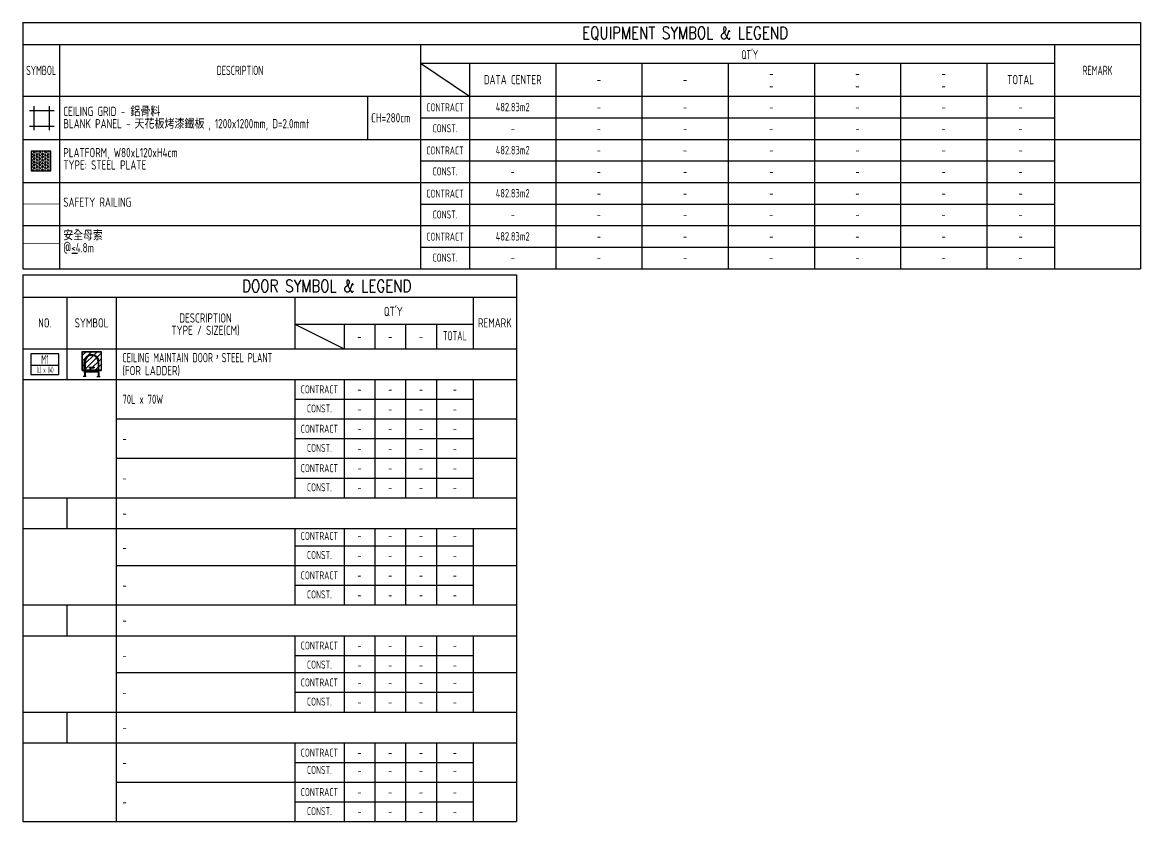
# Model space of a CAD drawing. Extents: x -186874 to 85479, y 565 to 73531.
# Drawn here: x -106647 to -15822, y 565 to 65465 of the extents above; entities that cross this region are included whole.
import ezdxf
from ezdxf.enums import TextEntityAlignment as Align

# ---------------------------------------------------------------- set-up
doc = ezdxf.new("R2010")
doc.units = 0
doc.header["$LTSCALE"] = 5
for name, color, linetype in [('A FAB_Handrail', 30, 'BATTING2'), ('A-C-2800', 191, 'Continuous'), ('A-CAT-80x120_FAB A', 213, 'Continuous'), ('A-hurdle', 10, 'FENCELINE1'), ('DOOR-TXT_B', 3, 'Continuous'), ('Lad-Door', 160, 'Continuous'), ('NOTEFORM', 5, 'Continuous'), ('NOTEFORM-1', 2, 'Continuous'), ('NOTETEXT', 4, 'Continuous'), ('NOTETEXT-Const.', 4, 'Continuous'), ('NOTETEXT-RFP', 1, 'Continuous')]:
    doc.layers.add(name, color=color, linetype=linetype)
doc.styles.add('AA-TXT', font='isocp.shx', dxfattribs={"width": 0.8, "bigfont": 'chineset.shx'})
doc.styles.add('ROMAND', font='romand', dxfattribs={"height": 5})
doc.linetypes.add('BATTING2', pattern='A,5e-05,-0.05,[134,ltypeshp.shx,S=0.05,R=0,X=-0.05,Y=0],-0.1,[134,ltypeshp.shx,S=0.05,R=180,X=0.05,Y=0],-0.05', length=0.20005)
doc.linetypes.add('FENCELINE1', pattern='A,0.25,-0.1,[133,ltypeshp.shx,S=0.1,R=0,X=-0.1,Y=0],-0.1,1', length=1.45)

# ---------------------------------------------------------------- blocks, each defined once
blk = doc.blocks.new('DOOR-MARK')
for p, q in [((2.95, 2.5), (-3.05, 2.5)), ((-3.05, 2.5), (-3.05, 0)), ((2.95, 0), (2.95, 2.5)), ((-3.05, 0), (-3.05, -2)), ((2.95, -2), (2.95, 0)), ((-3.05, -2), (2.95, -2))]:
    blk.add_line(p, q)
at = {"color": 2}
blk.add_line((-3.05, 0), (2.95, 0), dxfattribs=at)
at = {"style": 'AA-TXT', "width": 0.5}
blk.add_attdef('NO.', text='', height=2, dxfattribs=at).set_placement((0, 1.25), align=Align.MIDDLE)
at = {"color": 1, "style": 'AA-TXT', "width": 0.45}
blk.add_attdef('120+180x300', text='', height=1.25, dxfattribs=at).set_placement((0, -1), align=Align.MIDDLE)
blk = doc.blocks.new('LAD-1')
at = {"layer": 'Lad-Door'}
h = blk.add_hatch(dxfattribs=at)
h.set_pattern_fill('ANSI31', color=256, scale=5, angle=90, style=0)
h.set_pattern_definition([(135, (-12160, -3829.884), (-11.22532, -11.22532), [])])
h.paths.add_polyline_path([(-101.3, -37.9), (-101.3, 38.5), (-25.8, 38.5), (-25.8, -37.9)])
at = {"color": 0}
for p, q in [((-86.2, 1.7), (-90, 1.7)), ((-79.5, 17.4), (-82.2, 20.1)), ((-77.4, 19.5), (-80.1, 22.2)), ((-16.8, 29.8), (-60.2, 29.8)), ((-60.2, 26), (-16.8, 26)), ((-56.1, 26), (-56.1, 29.8)), ((-53.1, 26), (-53.1, 29.8)), ((-41.8, 26), (-41.8, 29.8)), ((-41.8, 26), (-41.8, 29.8)), ((-38.8, 26), (-38.8, 29.8)), ((-24.8, 26), (-24.8, 29.8)), ((-24.8, 29.8), (-16.8, 26)), ((-16.8, 29.8), (-24.8, 26)), ((-20.5, 26), (-20.5, -26)), ((-18, 26), (-18, -26)), ((-16.8, 26), (-16.8, 29.8)), ((-16.8, 29.3), (-0.6, 29.3)), ((-16.8, 26.3), (-0.6, 26.3)), ((-0.6, 34.5), (0, 34.5)), ((-0.6, 21.5), (-0.6, 34.5)), ((-0.6, 25.5), (-0.6, 30.5)), ((-0.6, 21.5), (0, 21.5)), ((0, 21.5), (0, 34.5)), ((-86.2, -1.3), (-90, -1.3)), ((-79.8, -17.1), (-82.5, -19.8)), ((-77.7, -19.3), (-80.4, -22)), ((-60.2, -26), (-16.8, -26)), ((-20.5, -29.8), (-60.2, -29.8)), ((-58.2, -29.8), (-16.8, -29.8)), ((-56.1, -26), (-56.1, -29.8)), ((-53.1, -26), (-53.1, -29.8)), ((-41.8, -26), (-41.8, -29.8)), ((-41.8, -26), (-41.8, -29.8)), ((-38.8, -26), (-38.8, -29.8)), ((-24.8, -29.8), (-24.8, -26)), ((-24.8, -26), (-16.8, -29.8)), ((-16.8, -26), (-24.8, -29.8)), ((-16.8, -29.8), (-16.8, -26)), ((-16.8, -26.3), (-0.6, -26.3)), ((-16.8, -29.3), (-0.6, -29.3)), ((-0.6, -21.5), (0, -21.5)), ((-0.6, -21.5), (-0.6, -34.5)), ((-0.6, -25.5), (-0.6, -30.5)), ((-0.6, -34.5), (0, -34.5)), ((0, -21.5), (0, -34.5))]:
    blk.add_line(p, q, dxfattribs=at)
for radius in [29.8, 26]:
    blk.add_arc((-60.2, 0), radius, 90, 270, dxfattribs=at)
at = {"layer": 'Lad-Door'}
for p, q in [((-101.8, -38.4), (-101.8, 39)), ((-101.8, 39), (-25.3, 39)), ((-101.8, 19.8), (-101.8, 29.8)), ((-101.8, 29.8), (-101, 29.8)), ((-101.8, 24.8), (-101, 24.8)), ((-101.8, 19.8), (-101, 19.8)), ((-101, 19.8), (-101, 29.8)), ((-38.4, -9.7), (-38.4, 10.3)), ((-38.4, 10.3), (-36.4, 10.3)), ((-38.4, 0.3), (-36.4, 0.3)), ((-36.4, -9.7), (-36.4, 10.3)), ((-25.3, -38.4), (-25.3, 39)), ((-101.8, -33.2), (-101.8, -23.2)), ((-101.8, -23.2), (-101, -23.2)), ((-101.8, -28.2), (-101, -28.2)), ((-101.8, -33.2), (-101, -33.2)), ((-101.8, -38.4), (-25.3, -38.4)), ((-101, -33.2), (-101, -23.2)), ((-38.4, -9.7), (-36.4, -9.7))]:
    blk.add_line(p, q, dxfattribs=at)
blk.add_lwpolyline([(-101.3, -37.9), (-101.3, 38.5), (-25.8, 38.5), (-25.8, -37.9)], close=True, dxfattribs=at)
blk = doc.blocks.new('*U24')
h = blk.add_hatch()
h.set_pattern_fill('HEX', color=256, scale=30, angle=270, style=0)
h.set_pattern_definition([(270, (-190, -377.499), (6.49519, -1e-15), [3.75, -7.5]), (30, (-190, -377.499), (-3.247595, 5.625), [3.75, -7.5]), (330, (-190, -381.249), (3.247595, 5.625), [3.75, -7.5])])
h.paths.add_polyline_path([(0, 80), (0, 0), (80, 0), (80, 75), (80, 75), (80, 80)])
blk.add_lwpolyline([(0, 80), (0, 0), (80, 0), (80, 75), (80, 75), (80, 80), (0, 80)])

msp = doc.modelspace()

# ---------------------------------------------------------------- linework, layer by layer
at = {"layer": 'A FAB_Handrail', "ltscale": 0.5, "const_width": 50}
msp.add_lwpolyline([(-106622, 47515), (-103622, 47515)], dxfattribs=at)
at = {"layer": 'A-C-2800'}
for p, q in [((-106081, 58296), (-104065, 58296)), ((-105708, 58652), (-105708, 56722)), ((-104458, 58652), (-104458, 56722)), ((-106081, 57046), (-104065, 57046))]:
    msp.add_line(p, q, dxfattribs=at)
at = {"layer": 'A-hurdle', "ltscale": 0.5, "const_width": 50}
msp.add_lwpolyline([(-106622, 50715), (-103622, 50715)], dxfattribs=at)
at = {"layer": 'NOTEFORM'}
for p, q in [((-106622, 65465), (-106622, 45465)), ((-106622, 65465), (-15822, 65465)), ((-15822, 65465), (-15822, 45465)), ((-106622, 63665), (-15822, 63665)), ((-103622, 63665), (-103622, 45465)), ((-74322, 63665), (-74322, 45465)), ((-22822, 63665), (-22822, 45465)), ((-74322, 62165), (-22822, 62165)), ((-70322, 62165), (-70322, 45465)), ((-63322, 62165), (-63322, 45465)), ((-56322, 62165), (-56322, 45465)), ((-49322, 62165), (-49322, 45465)), ((-42322, 62165), (-42322, 45465)), ((-35322, 62165), (-35322, 45465)), ((-28322, 62165), (-28322, 45465)), ((-106622, 59465), (-15822, 59465)), ((-106622, 55965), (-15822, 55965)), ((-106622, 52465), (-15822, 52465)), ((-106622, 48965), (-15822, 48965)), ((-106622, 45465), (-15822, 45465)), ((-106622, 44965), (-106622, 565)), ((-106622, 44965), (-66522, 44965)), ((-66522, 44965), (-66522, 565)), ((-106622, 43165), (-66522, 43165)), ((-103022, 43165), (-103022, 36465)), ((-99022, 43165), (-99022, 565)), ((-84522, 43165), (-84522, 38965)), ((-70022, 43165), (-70022, 38965)), ((-84522, 40965), (-70022, 40965)), ((-80522, 40965), (-80522, 38965)), ((-78022, 40965), (-78022, 38965)), ((-75522, 40965), (-75522, 38965)), ((-73022, 40965), (-73022, 38965)), ((-106622, 38965), (-66522, 38965)), ((-106622, 36465), (-66522, 36465)), ((-84522, 36465), (-84522, 26865)), ((-80522, 36465), (-80522, 26865)), ((-78022, 36465), (-78022, 26865)), ((-75522, 36465), (-75522, 26865)), ((-73022, 36465), (-73022, 26865)), ((-70022, 36465), (-70022, 26865)), ((-106622, 26865), (-66522, 26865)), ((-103022, 26865), (-103022, 24365)), ((-106622, 24365), (-66522, 24365)), ((-84522, 24365), (-84522, 18165)), ((-80522, 24365), (-80522, 18165)), ((-78022, 24365), (-78022, 18165)), ((-75522, 24365), (-75522, 18165)), ((-73022, 24365), (-73022, 18165)), ((-70022, 24365), (-70022, 18165)), ((-106622, 18165), (-66522, 18165)), ((-103022, 18165), (-103022, 15665)), ((-106622, 15665), (-66522, 15665)), ((-84522, 15665), (-84522, 9465)), ((-80522, 15665), (-80522, 9465)), ((-78022, 15665), (-78022, 9465)), ((-75522, 15665), (-75522, 9465)), ((-73022, 15665), (-73022, 9465)), ((-70022, 15665), (-70022, 9465)), ((-106622, 9465), (-66522, 9465)), ((-103022, 9465), (-103022, 6965)), ((-106622, 6965), (-66522, 6965)), ((-84522, 6965), (-84522, 565)), ((-80522, 6965), (-80522, 565)), ((-78022, 6965), (-78022, 565)), ((-75522, 6965), (-75522, 565)), ((-73022, 6965), (-73022, 565)), ((-70022, 6965), (-70022, 565)), ((-106622, 565), (-66522, 565))]:
    msp.add_line(p, q, dxfattribs=at)
at = {"layer": 'NOTEFORM', "color": 4}
msp.add_line((-78622, 59465), (-78622, 55965), dxfattribs=at)
at = {"layer": 'NOTEFORM-1'}
for p, q in [((-74322, 62165), (-70322, 59465)), ((-74322, 57715), (-22822, 57715)), ((-74322, 54215), (-22822, 54215)), ((-74322, 50715), (-22822, 50715)), ((-74322, 47215), (-22822, 47215)), ((-84522, 40965), (-80522, 38965)), ((-84522, 34865), (-70022, 34865)), ((-84522, 31665), (-70022, 31665)), ((-84522, 28465), (-70022, 28465)), ((-84522, 22965), (-70022, 22965)), ((-84522, 19765), (-70022, 19765)), ((-84522, 14065), (-70022, 14065)), ((-84522, 11065), (-70022, 11065)), ((-84522, 5365), (-70022, 5365)), ((-84522, 2165), (-70022, 2165))]:
    msp.add_line(p, q, dxfattribs=at)
at = {"layer": 'NOTEFORM-1', "color": 4}
for p, q in [((-99022, 33265), (-66522, 33265)), ((-99022, 30065), (-66522, 30065)), ((-99022, 21365), (-66522, 21365)), ((-99022, 12665), (-66522, 12665)), ((-99022, 3765), (-66522, 3765))]:
    msp.add_line(p, q, dxfattribs=at)
at = {"layer": 'NOTETEXT'}
msp.add_line((-102637, 46713), (-102177, 46713), dxfattribs=at)

# ---------------------------------------------------------------- block references
at = {"layer": 'A-CAT-80x120_FAB A', "xscale": 20, "yscale": 20, "zscale": 20, "rotation": 270}
msp.add_blockref('*U24', (-105922, 55015), dxfattribs=at)
at = {"layer": 'NOTETEXT'}
ref = msp.add_blockref('DOOR-MARK', (-104803, 37621), dxfattribs=dict(at, xscale=375, yscale=375, zscale=375))
ref.add_attrib('SIZE', '(L) x (W)', dxfattribs={"layer": 'DOOR-TXT_B', "color": 1, "height": 468.8, "style": 'AA-TXT', "width": 0.5}).set_placement((-104803, 37246), align=Align.MIDDLE)
ref.add_attrib('NO.', 'M1', dxfattribs={"layer": 'DOOR-TXT_B', "height": 750, "style": 'AA-TXT', "width": 0.5}).set_placement((-104803, 38090), align=Align.MIDDLE)
at = {"layer": 'NOTETEXT', "color": 15, "xscale": 20, "yscale": 20, "zscale": 20, "rotation": 270}
msp.add_blockref('LAD-1', (-101022, 36698), dxfattribs=at)

# ---------------------------------------------------------------- texts
at = {"layer": 'NOTETEXT'}
for s, height, style, width, p in [('EQUIPMENT SYMBOL & LEGEND', 1000, 'ROMAND', 0.8, (-52822, 64565)), ("QT'Y", 750, 'AA-TXT', 0.6, (-47572, 62915)), ('SYMBOL', 750, 'AA-TXT', 0.6, (-105122, 61565)), ('DESCRIPTION', 750, 'AA-TXT', 0.6, (-88972, 61565)), ('REMARK', 750, 'AA-TXT', 0.6, (-19322, 61565)), ('DATA CENTER', 750, 'AA-TXT', 0.8, (-66822, 60815)), ('-', 750, 'AA-TXT', 0.8, (-45822, 61315)), ('-', 750, 'AA-TXT', 0.8, (-38822, 61315)), ('-', 750, 'AA-TXT', 0.8, (-31822, 61315)), ('TOTAL', 750, 'AA-TXT', 0.8, (-25572, 60815)), ('-', 750, 'AA-TXT', 0.8, (-59822, 60815)), ('-', 750, 'AA-TXT', 0.8, (-52822, 60815)), ('-', 750, 'AA-TXT', 0.8, (-45822, 60315)), ('-', 750, 'AA-TXT', 0.8, (-38822, 60315)), ('-', 750, 'AA-TXT', 0.8, (-31822, 60315)), ('CONTRACT', 650, 'AA-TXT', 0.65, (-72322, 58565)), ('CONST.', 650, 'AA-TXT', 0.65, (-72322, 56865)), ('CONTRACT', 650, 'AA-TXT', 0.65, (-72322, 55065)), ('CONST.', 650, 'AA-TXT', 0.65, (-72322, 53365)), ('CONTRACT', 650, 'AA-TXT', 0.65, (-72322, 51565)), ('CONST.', 650, 'AA-TXT', 0.65, (-72322, 49865)), ('CONTRACT', 650, 'AA-TXT', 0.65, (-72322, 48065)), ('CONST.', 650, 'AA-TXT', 0.65, (-72322, 46365)), ('DOOR SYMBOL & LEGEND', 1000, 'ROMAND', 0.8, (-81922, 44065)), ('DESCRIPTION', 750, 'AA-TXT', 0.8, (-91772, 41465)), ("QT'Y", 750, 'AA-TXT', 0.8, (-76522, 42065)), ('NO.', 750, 'AA-TXT', 0.8, (-104822, 41065)), ('SYMBOL', 750, 'AA-TXT', 0.8, (-101022, 41065)), ('TYPE / SIZE(CM)', 750, 'AA-TXT', 0.8, (-91772, 40465)), ('REMARK', 750, 'AA-TXT', 0.8, (-68272, 41065)), ('TOTAL', 750, 'AA-TXT', 0.6, (-71522, 40015)), ('-', 800, 'AA-TXT', 0.7, (-79272, 39965)), ('-', 800, 'AA-TXT', 0.7, (-76772, 39965)), ('-', 750, 'AA-TXT', 0.6, (-74272, 39965)), ('CONTRACT', 650, 'AA-TXT', 0.65, (-82522, 35665)), ('CONST.', 650, 'AA-TXT', 0.65, (-82522, 34115)), ('CONTRACT', 650, 'AA-TXT', 0.65, (-82522, 32465)), ('CONST.', 650, 'AA-TXT', 0.65, (-82522, 30915)), ('CONTRACT', 650, 'AA-TXT', 0.65, (-82522, 29265)), ('CONST.', 650, 'AA-TXT', 0.65, (-82522, 27715)), ('CONTRACT', 650, 'AA-TXT', 0.65, (-82522, 23765)), ('CONST.', 650, 'AA-TXT', 0.65, (-82522, 22215)), ('CONTRACT', 650, 'AA-TXT', 0.65, (-82522, 20565)), ('CONST.', 650, 'AA-TXT', 0.65, (-82522, 19015)), ('CONTRACT', 650, 'AA-TXT', 0.65, (-82522, 14865)), ('CONST.', 650, 'AA-TXT', 0.65, (-82522, 13315)), ('CONTRACT', 650, 'AA-TXT', 0.65, (-82522, 11865)), ('CONST.', 650, 'AA-TXT', 0.65, (-82522, 10315)), ('CONTRACT', 650, 'AA-TXT', 0.65, (-82522, 6165)), ('CONST.', 650, 'AA-TXT', 0.65, (-82522, 4765)), ('CONTRACT', 650, 'AA-TXT', 0.65, (-82522, 2965)), ('CONST.', 650, 'AA-TXT', 0.65, (-82522, 1415))]:
    msp.add_text(s, height=height, dxfattribs=dict(at, style=style, width=width)).set_placement(p, align=Align.MIDDLE)
at = {"layer": 'NOTETEXT', "style": 'AA-TXT'}
for s, width, p in [('CEILING GRID -', 0.8, (-103322, 58240)), ('BLANK PANEL -', 0.8, (-103322, 57240)), (', 1200x1200mm, D=2.0mmt', 0.8, (-91537, 57240)), ('CH=280cm', 0.8, (-78322, 57715)), ('PLATFORM, W80xL120xH4cm', 0.8, (-103322, 54890)), ('TYPE: STEEL PLATE', 0.8, (-103322, 53890)), ('SAFETY RAILING', 0.8, (-103322, 50865)), ('@<4.8m', 0.8, (-103322, 47165)), ('CEILING MAINTAIN DOOR，STEEL PLANT', 0.7, (-98522, 38240)), ('(FOR LADDER)', 0.8, (-98522, 37190)), ('70L x 70W', 0.75, (-98522, 34865)), ('-', 0.75, (-98522, 31665)), ('-', 0.75, (-98522, 28465)), ('-', 0.75, (-98522, 25615)), ('-', 0.75, (-98522, 22815)), ('-', 0.75, (-98522, 19765)), ('-', 0.75, (-98522, 16915)), ('-', 0.75, (-98522, 14065)), ('-', 0.75, (-98522, 11065)), ('-', 0.75, (-98522, 8215)), ('-', 0.75, (-98522, 5365)), ('-', 0.75, (-98522, 2165))]:
    msp.add_text(s, height=750, dxfattribs=dict(at, width=width)).set_placement(p, align=Align.MIDDLE_LEFT)
for s, height, p in [('鋁骨料', 812.5, (-97873, 58240)), ('天花板烤漆鐵板', 812.5, (-97542, 57240)), ('安全母索', 800, (-103322, 48165))]:
    msp.add_text(s, height=height, dxfattribs=at).set_placement(p, align=Align.MIDDLE_LEFT)
at = {"layer": 'NOTETEXT-Const.', "style": 'AA-TXT'}
for width, p in [(0.65, (-66822, 56840)), (0.65, (-59822, 56840)), (0.65, (-52822, 56840)), (0.65, (-45822, 56840)), (0.65, (-38822, 56840)), (0.65, (-31822, 56840)), (0.65, (-25572, 56840)), (0.65, (-66822, 53340)), (0.65, (-59822, 53340)), (0.65, (-52822, 53340)), (0.65, (-45822, 53340)), (0.65, (-38822, 53340)), (0.65, (-31822, 53340)), (0.65, (-25572, 53340)), (0.65, (-66822, 49840)), (0.65, (-59822, 49840)), (0.65, (-52822, 49840)), (0.65, (-45822, 49840)), (0.65, (-38822, 49840)), (0.65, (-31822, 49840)), (0.65, (-25572, 49840)), (0.65, (-66822, 46340)), (0.65, (-59822, 46340)), (0.65, (-52822, 46340)), (0.65, (-45822, 46340)), (0.65, (-38822, 46340)), (0.65, (-31822, 46340)), (0.65, (-25572, 46340)), (0.7, (-79272, 34065)), (0.7, (-76772, 34065)), (0.7, (-74272, 34065)), (0.7, (-71522, 34065)), (0.7, (-79272, 30865)), (0.7, (-76772, 30865)), (0.7, (-74272, 30865)), (0.7, (-71522, 30865)), (0.7, (-79272, 27665)), (0.7, (-76772, 27665)), (0.7, (-74272, 27665)), (0.7, (-71522, 27665)), (0.7, (-79272, 22165)), (0.7, (-76772, 22165)), (0.7, (-74272, 22165)), (0.7, (-71522, 22165)), (0.7, (-79272, 18965)), (0.7, (-76772, 18965)), (0.7, (-74272, 18965)), (0.7, (-71522, 18965)), (0.7, (-79272, 13265)), (0.7, (-76772, 13265)), (0.7, (-74272, 13265)), (0.7, (-71522, 13265)), (0.7, (-79272, 10265)), (0.7, (-76772, 10265)), (0.7, (-74272, 10265)), (0.7, (-71522, 10265)), (0.7, (-79272, 4715)), (0.7, (-76772, 4715)), (0.7, (-74272, 4715)), (0.7, (-71522, 4715)), (0.7, (-79272, 1365)), (0.7, (-76772, 1365)), (0.7, (-74272, 1365)), (0.7, (-71522, 1365))]:
    msp.add_text('-', height=650, dxfattribs=dict(at, width=width)).set_placement(p, align=Align.MIDDLE)
at = {"layer": 'NOTETEXT-RFP', "style": 'AA-TXT'}
for s, height, width, p in [('482.83m2', 684.4, 0.65, (-66822, 58590)), ('-', 684, 0.65, (-59822, 58590)), ('-', 684, 0.65, (-52822, 58590)), ('-', 684, 0.65, (-45822, 58590)), ('-', 684, 0.65, (-38822, 58590)), ('-', 684, 0.65, (-31822, 58590)), ('-', 684, 0.65, (-25572, 58590)), ('482.83m2', 684.4, 0.65, (-66822, 55090)), ('-', 684, 0.65, (-59822, 55090)), ('-', 684, 0.65, (-52822, 55090)), ('-', 684, 0.65, (-45822, 55090)), ('-', 684, 0.65, (-38822, 55090)), ('-', 684, 0.65, (-31822, 55090)), ('-', 684, 0.65, (-25572, 55090)), ('482.83m2', 684.4, 0.65, (-66822, 51590)), ('-', 684, 0.65, (-59822, 51590)), ('-', 684, 0.65, (-52822, 51590)), ('-', 684, 0.65, (-45822, 51590)), ('-', 684, 0.65, (-38822, 51590)), ('-', 684, 0.65, (-31822, 51590)), ('-', 684, 0.65, (-25572, 51590)), ('482.83m2', 684.4, 0.65, (-66822, 48090)), ('-', 684, 0.65, (-59822, 48090)), ('-', 684, 0.65, (-52822, 48090)), ('-', 684, 0.65, (-45822, 48090)), ('-', 684, 0.65, (-38822, 48090)), ('-', 684, 0.65, (-31822, 48090)), ('-', 684, 0.65, (-25572, 48090)), ('-', 650, 0.7, (-79272, 35665)), ('-', 650, 0.7, (-76772, 35665)), ('-', 650, 0.7, (-74272, 35665)), ('-', 650, 0.7, (-71522, 35665)), ('-', 650, 0.7, (-79272, 32465)), ('-', 650, 0.7, (-76772, 32465)), ('-', 650, 0.7, (-74272, 32465)), ('-', 650, 0.7, (-71522, 32465)), ('-', 650, 0.7, (-79272, 29265)), ('-', 650, 0.7, (-76772, 29265)), ('-', 650, 0.7, (-74272, 29265)), ('-', 650, 0.7, (-71522, 29265)), ('-', 650, 0.7, (-79272, 23765)), ('-', 650, 0.7, (-76772, 23765)), ('-', 650, 0.7, (-74272, 23765)), ('-', 650, 0.7, (-71522, 23765)), ('-', 650, 0.7, (-79272, 20565)), ('-', 650, 0.7, (-76772, 20565)), ('-', 650, 0.7, (-74272, 20565)), ('-', 650, 0.7, (-71522, 20565)), ('-', 650, 0.7, (-79272, 14865)), ('-', 650, 0.7, (-76772, 14865)), ('-', 650, 0.7, (-74272, 14865)), ('-', 650, 0.7, (-71522, 14865)), ('-', 650, 0.7, (-79272, 11865)), ('-', 650, 0.7, (-76772, 11865)), ('-', 650, 0.7, (-74272, 11865)), ('-', 650, 0.7, (-71522, 11865)), ('-', 650, 0.7, (-79272, 6165)), ('-', 650, 0.7, (-76772, 6165)), ('-', 650, 0.7, (-74272, 6165)), ('-', 650, 0.7, (-71522, 6165)), ('-', 650, 0.7, (-79272, 2965)), ('-', 650, 0.7, (-76772, 2965)), ('-', 650, 0.7, (-74272, 2965)), ('-', 650, 0.7, (-71522, 2965))]:
    msp.add_text(s, height=height, dxfattribs=dict(at, width=width)).set_placement(p, align=Align.MIDDLE)

doc.saveas('drawing.dxf')
